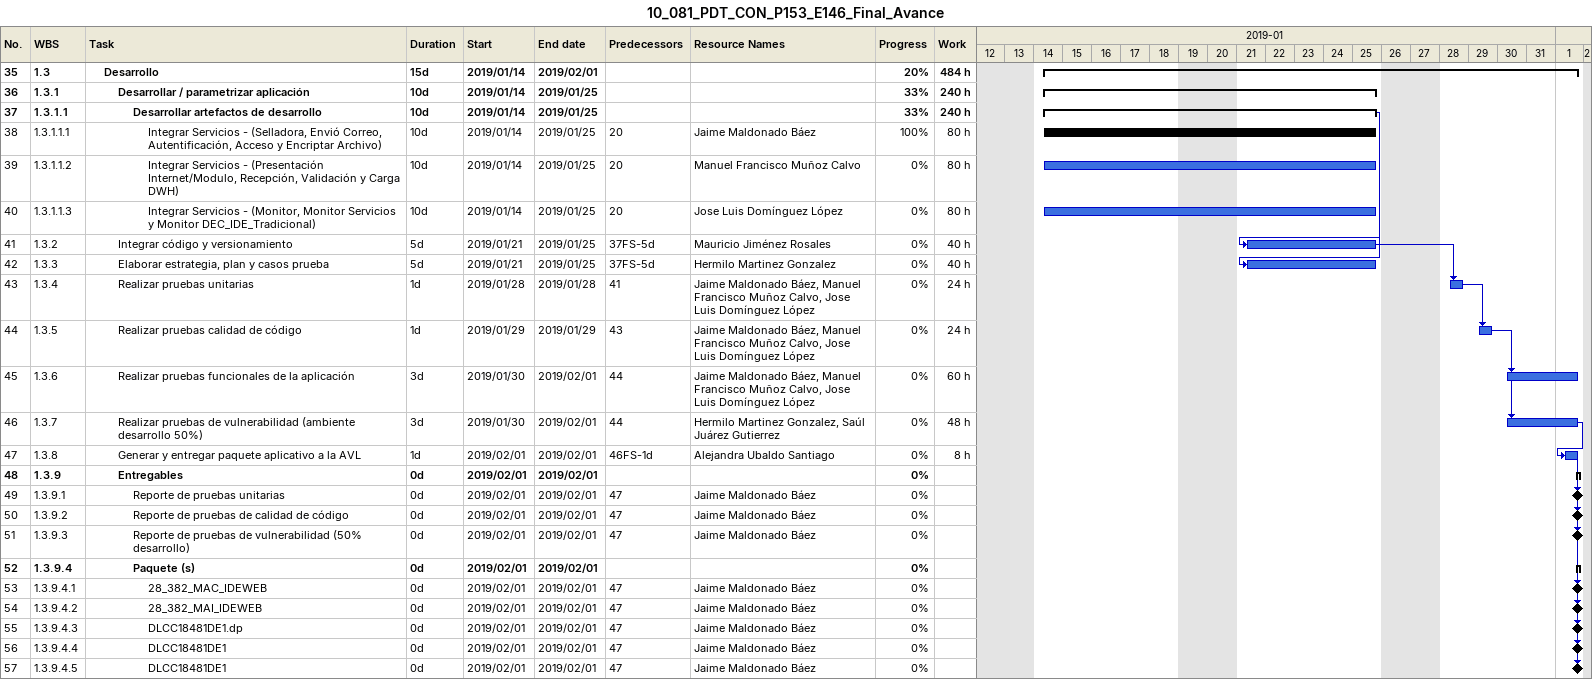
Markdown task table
10_081_PDT_CON_P153_E146_Final_Avance

| ID | WBS | Task | Duration | Start | Finish | Predecessors | Resources | % complete | Work (h) |
|---|---|---|---|---|---|---|---|---|---|
| 35 | 1.3 | **Desarrollo** | 15d | 2019-01-14 | 2019-02-01 |  |  | 20 | 484 |
| 36 | 1.3.1 | **Desarrollar / parametrizar aplicación** | 10d | 2019-01-14 | 2019-01-25 |  |  | 33 | 240 |
| 37 | 1.3.1.1 | **Desarrollar artefactos de desarrollo** | 10d | 2019-01-14 | 2019-01-25 |  |  | 33 | 240 |
| 38 | 1.3.1.1.1 | Integrar Servicios - (Selladora, Envió Correo, Autentificación, Acceso y Encriptar Archivo) | 10d | 2019-01-14 | 2019-01-25 | 20 | Jaime Maldonado Báez | 100 | 80 |
| 39 | 1.3.1.1.2 | Integrar Servicios - (Presentación Internet/Modulo, Recepción, Validación y Carga DWH) | 10d | 2019-01-14 | 2019-01-25 | 20 | Manuel Francisco Muñoz Calvo | 0 | 80 |
| 40 | 1.3.1.1.3 | Integrar Servicios - (Monitor, Monitor Servicios y Monitor DEC_IDE_Tradicional) | 10d | 2019-01-14 | 2019-01-25 | 20 | Jose Luis Domínguez López | 0 | 80 |
| 41 | 1.3.2 | Integrar código y versionamiento | 5d | 2019-01-21 | 2019-01-25 | 37FS-5d | Mauricio Jiménez Rosales | 0 | 40 |
| 42 | 1.3.3 | Elaborar estrategia, plan y casos prueba | 5d | 2019-01-21 | 2019-01-25 | 37FS-5d | Hermilo Martinez Gonzalez | 0 | 40 |
| 43 | 1.3.4 | Realizar pruebas unitarias | 1d | 2019-01-28 | 2019-01-28 | 41 | Jaime Maldonado Báez, Manuel Francisco Muñoz Calvo, Jose Luis Domínguez López | 0 | 24 |
| 44 | 1.3.5 | Realizar pruebas calidad de código | 1d | 2019-01-29 | 2019-01-29 | 43 | Jaime Maldonado Báez, Manuel Francisco Muñoz Calvo, Jose Luis Domínguez López | 0 | 24 |
| 45 | 1.3.6 | Realizar pruebas funcionales de la aplicación | 3d | 2019-01-30 | 2019-02-01 | 44 | Jaime Maldonado Báez, Manuel Francisco Muñoz Calvo, Jose Luis Domínguez López | 0 | 60 |
| 46 | 1.3.7 | Realizar pruebas de vulnerabilidad (ambiente desarrollo 50%) | 3d | 2019-01-30 | 2019-02-01 | 44 | Hermilo Martinez Gonzalez, Saúl Juárez Gutierrez | 0 | 48 |
| 47 | 1.3.8 | Generar y entregar paquete aplicativo a la AVL | 1d | 2019-02-01 | 2019-02-01 | 46FS-1d | Alejandra Ubaldo Santiago | 0 | 8 |
| 48 | 1.3.9 | **Entregables** | 0d | 2019-02-01 | 2019-02-01 |  |  | 0 |  |
| 49 | 1.3.9.1 | Reporte de pruebas unitarias | 0d | 2019-02-01 | 2019-02-01 | 47 | Jaime Maldonado Báez | 0 |  |
| 50 | 1.3.9.2 | Reporte de pruebas de calidad de código | 0d | 2019-02-01 | 2019-02-01 | 47 | Jaime Maldonado Báez | 0 |  |
| 51 | 1.3.9.3 | Reporte de pruebas de vulnerabilidad (50% desarrollo) | 0d | 2019-02-01 | 2019-02-01 | 47 | Jaime Maldonado Báez | 0 |  |
| 52 | 1.3.9.4 | **Paquete (s)** | 0d | 2019-02-01 | 2019-02-01 |  |  | 0 |  |
| 53 | 1.3.9.4.1 | 28_382_MAC_IDEWEB | 0d | 2019-02-01 | 2019-02-01 | 47 | Jaime Maldonado Báez | 0 |  |
| 54 | 1.3.9.4.2 | 28_382_MAI_IDEWEB | 0d | 2019-02-01 | 2019-02-01 | 47 | Jaime Maldonado Báez | 0 |  |
| 55 | 1.3.9.4.3 | DLCC18481DE1.dp | 0d | 2019-02-01 | 2019-02-01 | 47 | Jaime Maldonado Báez | 0 |  |
| 56 | 1.3.9.4.4 | DLCC18481DE1 | 0d | 2019-02-01 | 2019-02-01 | 47 | Jaime Maldonado Báez | 0 |  |
| 57 | 1.3.9.4.5 | DLCC18481DE1 | 0d | 2019-02-01 | 2019-02-01 | 47 | Jaime Maldonado Báez | 0 |  |
